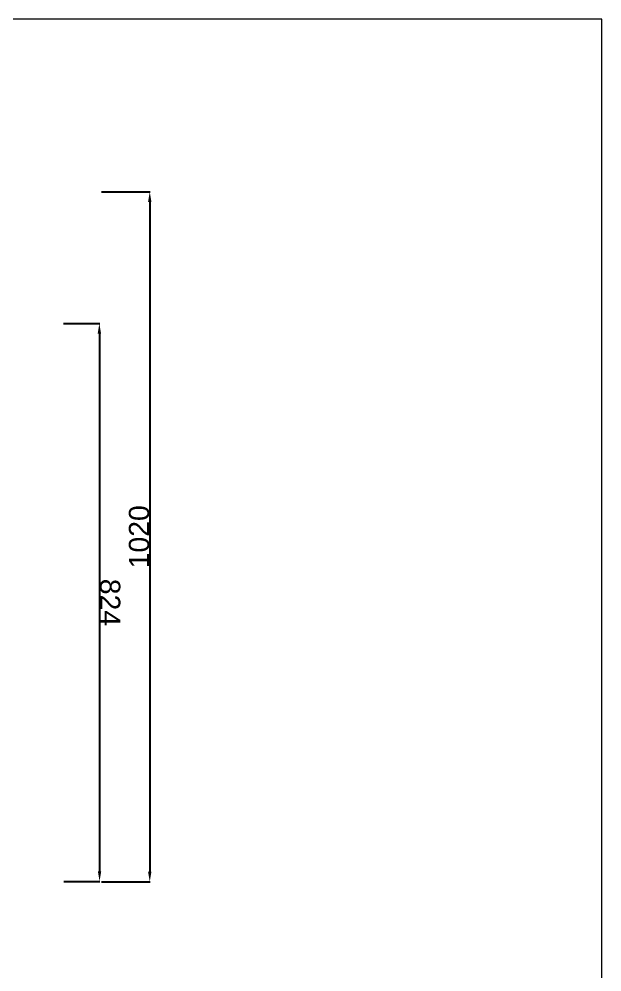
# Model space of a CAD drawing. Header units: millimetres. Extents: x -1283 to 2747, y -259 to 2557.
# Drawn here: x 1883 to 2743, y 1149 to 2557 of the extents above; entities that cross this region are included whole.
import ezdxf

# ---------------------------------------------------------------- set-up
doc = ezdxf.new("R2010")
doc.units = ezdxf.units.MM
doc.header["$MEASUREMENT"] = 0
doc.layers.add('Domyślny', color=7, linetype='Continuous', true_color=0x000000)
doc.styles.add('Arial', font='arial.ttf')
doc.dimstyles.new('Domyślny', dxfattribs={"dimtxt": 30, "dimasz": 15, "dimexe": 0.5, "dimexo": 0.5, "dimgap": 0.25, "dimtad": 1, "dimtoh": 1, "dimdec": 0, "dimzin": 1, "dimdsep": 46, "dimtxsty": 'Arial', "dimcen": 0.5, "dimazin": 0, "dimtfac": 1, "dimtdec": 4, "dimtix": 1, "dimtmove": 1, "dimatfit": 3, "dimfxl": 0, "dimtolj": 1, "dimtzin": 1, "dimarcsym": 0})

# ---------------------------------------------------------------- blocks, each defined once
blk = doc.blocks.new('*D3')
at = {"layer": 'Defpoints', "color": 0}
for p in [(1948.1, 2107.1), (1948.3, 1283), (2001.6, 1283)]:
    blk.add_point(p, dxfattribs=at)
at = {"layer": 'Domyślny', "color": 0, "lineweight": -2}
for p, q in [((1948.6, 2107.1), (2001.8, 2107.1)), ((2001.3, 2092.1), (2001.6, 1298)), ((1948.8, 1283), (2002.1, 1283))]:
    blk.add_line(p, q, dxfattribs=at)
at = {"layer": 'Domyślny', "color": 0}
for points in [[(2003.8, 2092.1), (1998.8, 2092.1), (2001.3, 2107.1)], [(1999.1, 1298), (2004.1, 1298), (2001.6, 1283)]]:
    blk.add_solid(points, dxfattribs=at)
at = {"layer": 'Domyślny', "color": 0, "insert": (2017, 1695.1), "char_height": 30, "attachment_point": 5, "rotation": 270.0166, "style": 'Arial'}
blk.add_mtext('\\A1;824', dxfattribs=at)
blk = doc.blocks.new('*D4')
at = {"layer": 'Defpoints', "color": 0}
for p in [(2003.9, 2301.9), (2003.9, 1282.3), (2075.7, 1282.3)]:
    blk.add_point(p, dxfattribs=at)
at = {"layer": 'Domyślny', "color": 0, "lineweight": -2}
for p, q in [((2004.4, 2301.9), (2076.2, 2301.9)), ((2075.7, 2286.9), (2075.7, 1297.3)), ((2004.4, 1282.3), (2076.2, 1282.3))]:
    blk.add_line(p, q, dxfattribs=at)
at = {"layer": 'Domyślny', "color": 0}
for points in [[(2078.2, 2286.9), (2073.2, 2286.9), (2075.7, 2301.9)], [(2073.2, 1297.3), (2078.2, 1297.3), (2075.7, 1282.3)]]:
    blk.add_solid(points, dxfattribs=at)
at = {"layer": 'Domyślny', "color": 0, "insert": (2060.1, 1792.1), "char_height": 30, "attachment_point": 5, "rotation": 90, "style": 'Arial'}
blk.add_mtext('\\A1;1020', dxfattribs=at)

msp = doc.modelspace()

# ---------------------------------------------------------------- linework, layer by layer
at = {"layer": 'Domyślny', "color": 18, "lineweight": 15, "true_color": 0x000000}
for p, q in [((2743.2, 2557), (-1283.2, 2557)), ((2743.2, -258.7), (2743.2, 2557))]:
    msp.add_line(p, q, dxfattribs=at)

# ---------------------------------------------------------------- dimensions: what is measured, and where the dimension line sits
at = {"layer": 'Domyślny'}
dim = msp.add_linear_dim(base=(2075.7, 1282.3), p1=(2003.9, 2301.9), p2=(2003.9, 1282.3), angle=270, dimstyle='Domyślny', dxfattribs=at)
dim.commit()
dim.dimension.update_dxf_attribs({"geometry": '*D4', "text_midpoint": (2060.1, 1792.1)})
dim = msp.add_aligned_dim(p1=(1948.1, 2107.1), p2=(1948.3, 1283), distance=53.2, dimstyle='Domyślny', dxfattribs=at)
dim.commit()
dim.dimension.update_dxf_attribs({"geometry": '*D3', "text_midpoint": (2017, 1695.1)})

doc.saveas('drawing.dxf')
